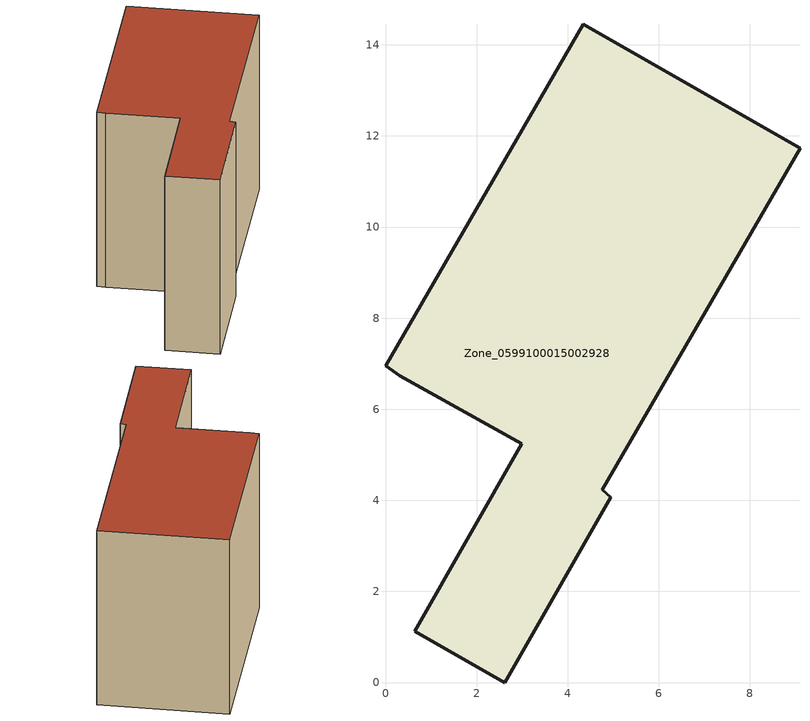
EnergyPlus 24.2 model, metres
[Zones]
Zone_0599100015002928
 floor ground (C_G): 4.34,14.45 9.1,11.73 4.75,4.23 4.95,4.07 2.62,0 0.65,1.13 2.99,5.24 0.32,6.74 0,6.96 z0.89
 wall outside (C_F): 2.99,5.24 0.65,1.13 2.62,0 4.95,4.07 4.75,4.23 9.1,11.73 4.34,14.45 0,6.96 0.32,6.74 2.99,5.24 z0.89:9.12
 roof outside (C_R): 4.34,14.45 0,6.96 0.32,6.74 2.99,5.24 0.65,1.13 2.62,0 4.95,4.07 4.75,4.23 9.1,11.73 z9.12
[BUILDING]
Pand.0599100015002928: North Axis=0; Terrain=City; Loads Convergence Tolerance Value=0.04; Temperature Convergence Tolerance Value=0.4; Solar Distribution=FullExterior; Maximum Number of Warmup Days=25; Minimum Number of Warmup Days=1
[Site:Location]
Rotterdam.The.Hague.AP_ZH_NLD Design_Conditions: Latitude=51.96; Longitude=4.45; Time Zone=1; Elevation=-4.5
[SITE:GROUNDTEMPERATURE:BUILDINGSURFACE]
18, 18, 18, 18, 18, 18, 18, 18, 18, 18, 18, 18
[MATERIAL] Thermal Absorptance=0.9; Solar Absorptance=0.7; Visible Absorptance=0.7
Name | Roughness | Thickness | Conductivity | Density | Specific Heat
G.TI.1946-1964 | MediumSmooth | 0.15 | 1 | 540 | 1210
F.TI.1946-1964 | Rough | 0.3 | 0.857143 | 1920 | 840
R.TI.1946-1964 | MediumRough | 0.2 | 0.277778 | 1500 | 1000
[CONSTRUCTION]
C_G: G.TI.1946-1964
C_F: F.TI.1946-1964
C_R: R.TI.1946-1964
[ZONE]
Zone_0599100015002928: Type=1; Multiplier=1; Ceiling Height=Autocalculate; Volume=Autocalculate; Floor Area=autocalculate; Part of Total Floor Area=Yes
[ZONEINFILTRATION:DESIGNFLOWRATE]
Infil_Zone_0599100015002928: Zone or ZoneList or Space or SpaceList=Zone_0599100015002928; Schedule=AlwaysOn; Design Flow Rate Calculation Method=Flow/Area; Flow Rate per Floor Area=0.003; Constant Term Coefficient=1; Temperature Term Coefficient=0; Velocity Term Coefficient=0; Velocity Squared Term Coefficient=0
[HVACTEMPLATE:ZONE:IDEALLOADSAIRSYSTEM]
Zone_0599100015002928: Maximum Heating Supply Air Temperature=50; Minimum Cooling Supply Air Temperature=13; Maximum Heating Supply Air Humidity Ratio=0.0156; Minimum Cooling Supply Air Humidity Ratio=0.0077; Heating Limit=NoLimit; Cooling Limit=NoLimit; Dehumidification Control Type=ConstantSensibleHeatRatio; Cooling Sensible Heat Ratio=0.7; Dehumidification Setpoint=60; Humidification Control Type=None; Humidification Setpoint=30; Outdoor Air Method=None; Outdoor Air Flow Rate per Person=0.00944; Outdoor Air Flow Rate per Zone Floor Area=0; Outdoor Air Flow Rate per Zone=0; Demand Controlled Ventilation Type=None; Outdoor Air Economizer Type=NoEconomizer; Heat Recovery Type=None; Sensible Heat Recovery Effectiveness=0.7; Latent Heat Recovery Effectiveness=0.65
[ZONECONTROL:THERMOSTAT]
ThermostatControl_Zone_0599100015002928: Zone or ZoneList=Zone_0599100015002928; Control Type Schedule=DualSetpointControlType; Control 1=Thermostat_Zone_0599100015002928; Temperature Difference Between Cutout And Setpoint=0
[THERMOSTATSETPOINT:DUALSETPOINT]
Thermostat_Zone_0599100015002928: Heating Setpoint Temperature Schedule=HeatingSetpoint_Zone_0599100015002928; Cooling Setpoint Temperature Schedule=CoolingSetpoint_Zone_0599100015002928
[SCHEDULE:COMPACT]
HeatingSetpoint_Zone_0599100015002928: Through: 12/31, For: AllDays, Until: 24:00, 21
CoolingSetpoint_Zone_0599100015002928: Through: 12/31, For: AllDays, Until: 24:00, 24
DualSetpointControlType: Through: 12/31, For: AllDays, Until: 24:00, 4
AlwaysOn: Through: 12/31, For: AllDays, Until: 24:00, 1
